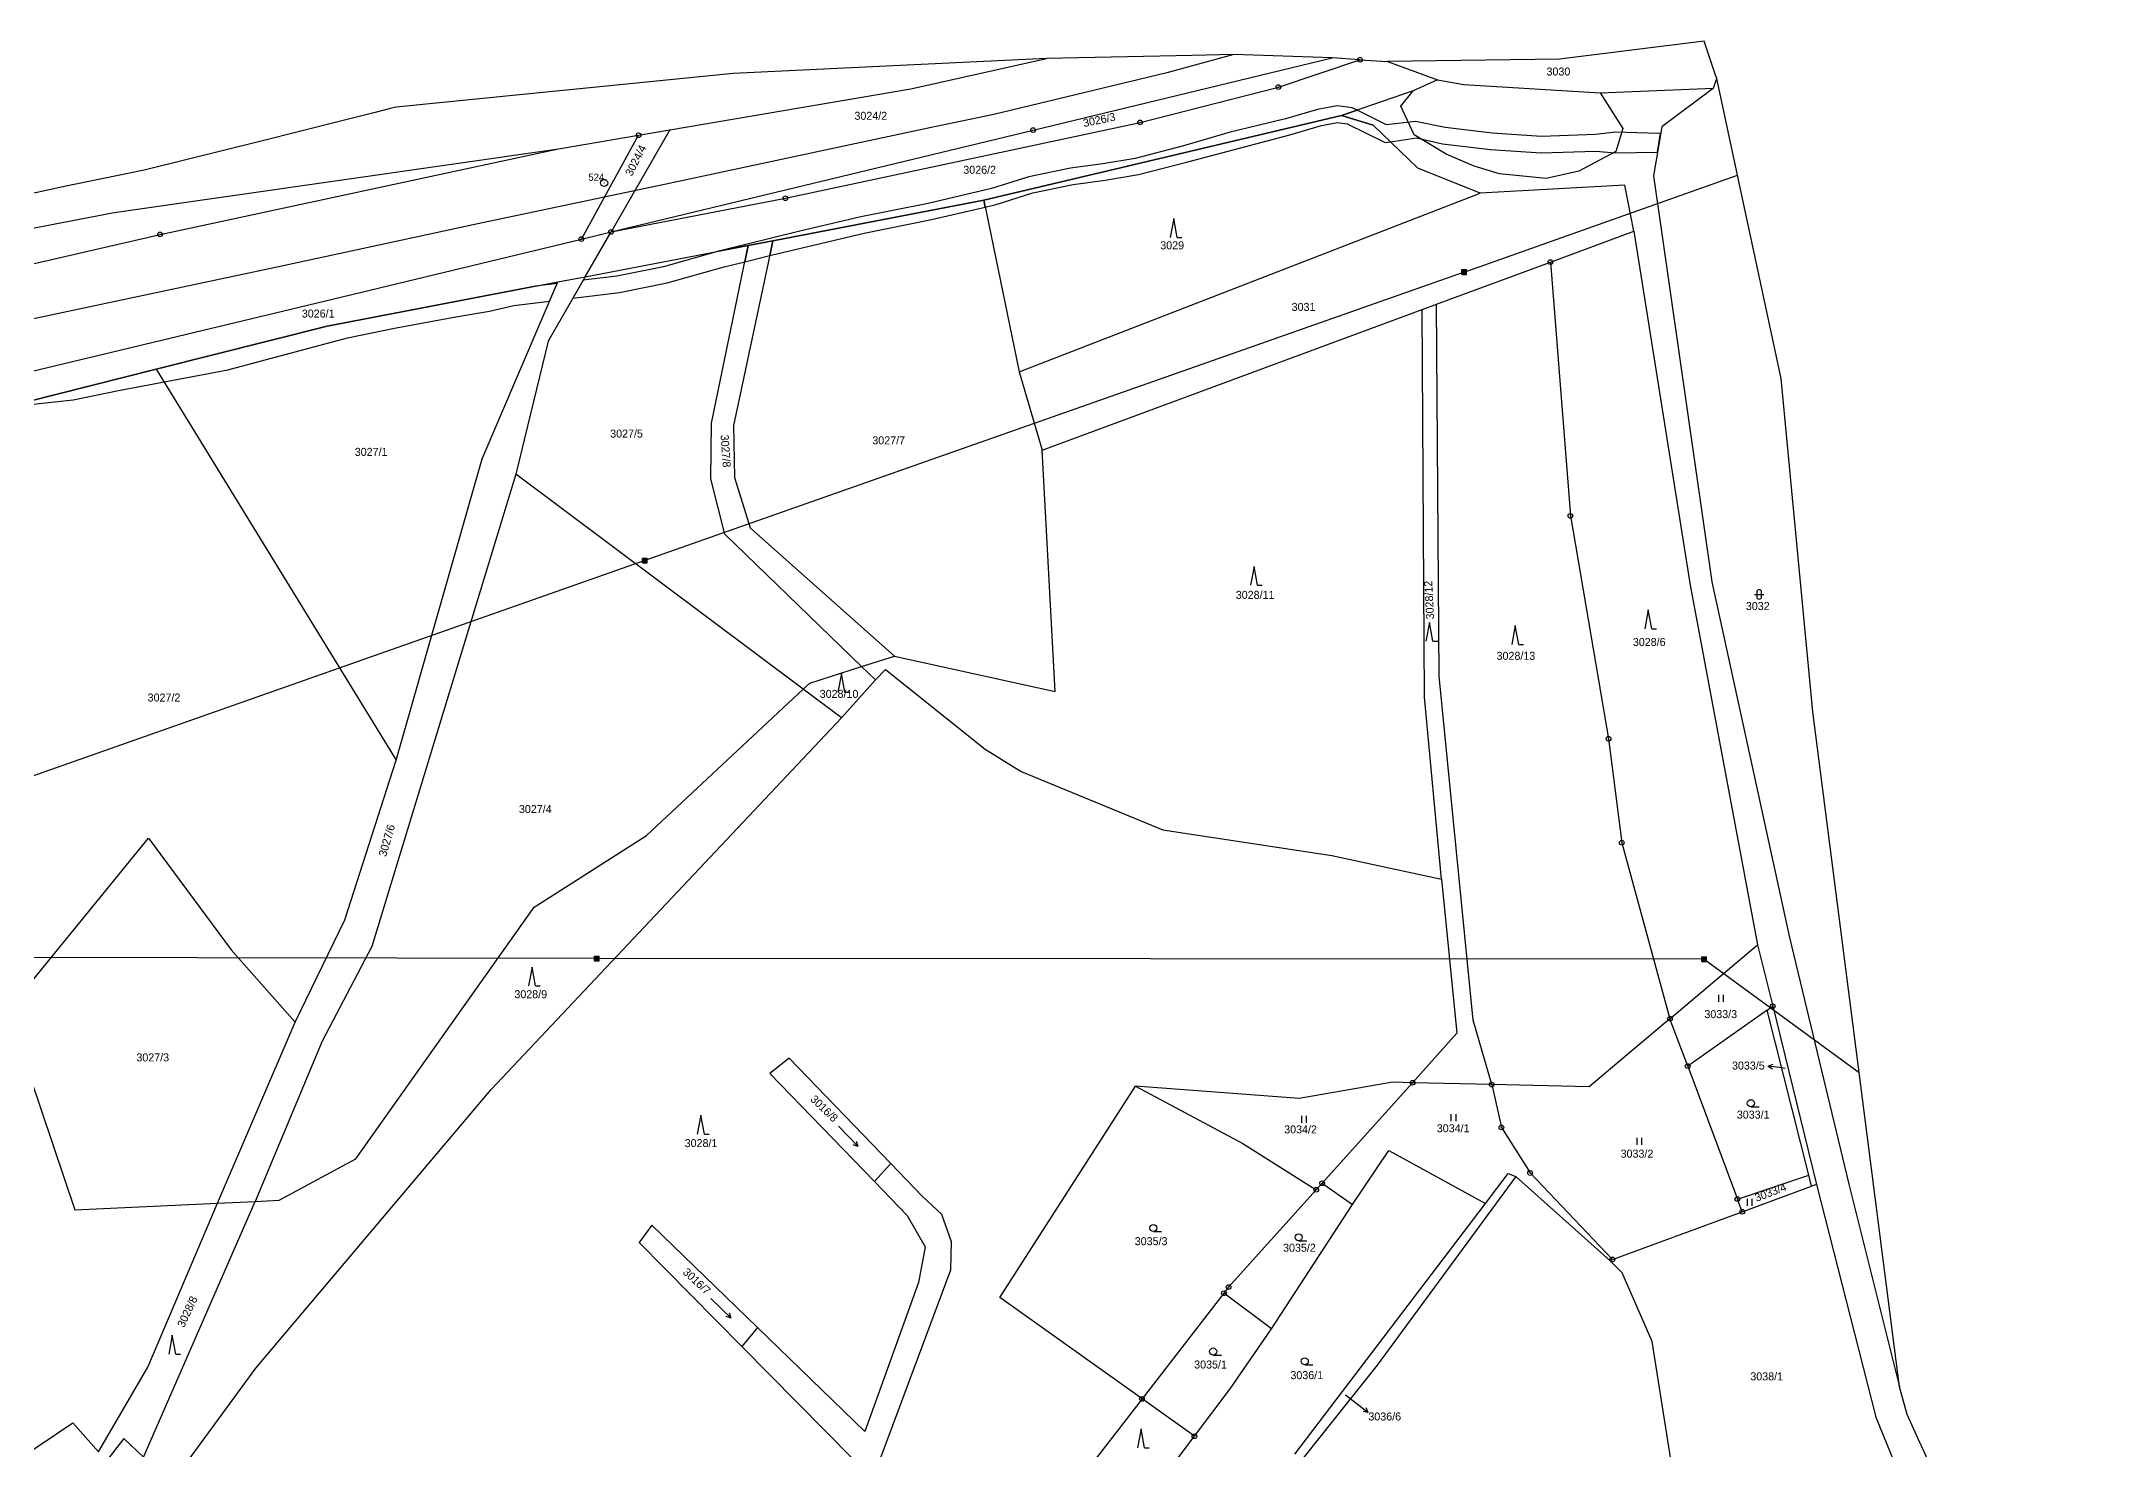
# Model space of a CAD drawing. Extents: x -784124 to -780570, y -980818 to -976926.
# Drawn here: x -782763.3 to -782324.4, y -977225.1 to -976925.9 of the extents above; entities that cross this region are included whole.
import ezdxf
from ezdxf.enums import TextEntityAlignment as Align

# ---------------------------------------------------------------- set-up
doc = ezdxf.new("R2010")
doc.units = 0
doc.header["$LTSCALE"] = 3.138375
doc.header["$MEASUREMENT"] = 0
for name, pattern in [('0_051C', [0]), ('0_205_2', [0]), ('2_6_59_2', [0])]:
    doc.linetypes.add(name, pattern=pattern)
for name, color, linetype in [('101', 1, 'CONTINUOUS'), ('1016', 1, 'CONTINUOUS'), ('1029', 1, 'CONTINUOUS'), ('105', 1, 'CONTINUOUS'), ('18', 1, 'CONTINUOUS'), ('20500', 1, 'CONTINUOUS'), ('20502', 1, 'CONTINUOUS'), ('21800', 1, 'CONTINUOUS'), ('21900', 1, 'CONTINUOUS'), ('21999', 1, 'CONTINUOUS'), ('23700', 1, 'CONTINUOUS'), ('304', 1, 'CONTINUOUS'), ('306', 1, 'CONTINUOUS'), ('308', 1, 'CONTINUOUS'), ('316', 1, 'CONTINUOUS'), ('50100', 1, 'CONTINUOUS'), ('602', 1, 'CONTINUOUS'), ('60502', 1, 'CONTINUOUS'), ('802', 1, 'CONTINUOUS')]:
    doc.layers.add(name, color=color, linetype=linetype)

# ---------------------------------------------------------------- blocks, each defined once
blk = doc.blocks.new('1029$1')
at = {"layer": '1029', "color": 6, "linetype": 'Continuous'}
for p, q in [((0, 3), (-0.5, 2)), ((0, 0), (0, 3)), ((0, 3), (0.5, 2))]:
    blk.add_line(p, q, dxfattribs=at)
blk = doc.blocks.new('3_08$6')
at = {"layer": '308', "color": 255, "linetype": 'Continuous'}
for p, q in [((0, 4), (-0.75, 0)), ((0.75, 0), (0, 4)), ((0.75, 0), (1.75, 0))]:
    blk.add_line(p, q, dxfattribs=at)
blk = doc.blocks.new('3_16$5')
at = {"layer": '316', "color": 255, "linetype": 'Continuous'}
for p, q in [((-1, 1), (1, 1)), ((-0.5, 1.5), (-0.5, 0.5)), ((0.5, 0.5), (0.5, 1.5))]:
    blk.add_line(p, q, dxfattribs=at)
for centre, start, end in [((0, 1.5), 0, 180), ((0, 0.5), 180, 359.9879)]:
    blk.add_arc(centre, 0.5, start, end, dxfattribs=at)
blk = doc.blocks.new('3_06$4')
at = {"layer": '306', "color": 255, "linetype": 'Continuous'}
for p, q in [((-0.51, 0), (-0.51, 1.5)), ((0.49, 0), (0.49, 1.5))]:
    blk.add_line(p, q, dxfattribs=at)
blk = doc.blocks.new('3_04$3')
at = {"layer": '304', "color": 255, "linetype": 'Continuous'}
blk.add_line((0.01, 0), (1.76, 0), dxfattribs=at)
blk.add_circle((0.01, 0.75), 0.75, dxfattribs=at)
blk = doc.blocks.new('8_02$7')
at = {"layer": '802', "color": 255, "linetype": 'Continuous'}
for p, q in [((3.02, -0.01), (2.04, 0.49)), ((-2.98, -0.01), (3.02, -0.01)), ((3.02, -0.01), (2.04, -0.51))]:
    blk.add_line(p, q, dxfattribs=at)
blk = doc.blocks.new('1_01$18')
at = {"layer": '101', "color": 3, "linetype": 'Continuous'}
for radius in [0.75, 0.03]:
    blk.add_circle((0, 0), radius, dxfattribs=at)
blk = doc.blocks.new('6_02$22')
at = {"layer": '602', "color": 255, "linetype": 'Continuous'}
for p, q in [((-0.5, 0.5), (0.5, 0.5)), ((-0.5, -0.5), (-0.5, 0.5)), ((-0.5, 0.3), (0.5, 0.3)), ((-0.5, 0.1), (0.5, 0.1)), ((-0.3, -0.5), (-0.3, 0.5)), ((-0.1, -0.5), (-0.1, 0.5)), ((0.1, -0.5), (0.1, 0.5)), ((0.3, -0.5), (0.3, 0.5)), ((0.5, -0.5), (0.5, 0.5)), ((-0.5, -0.1), (0.5, -0.1)), ((-0.5, -0.3), (0.5, -0.3)), ((-0.5, -0.5), (0.5, -0.5))]:
    blk.add_line(p, q, dxfattribs=at)
blk = doc.blocks.new('1_05$19')
at = {"layer": '105', "color": 3, "linetype": 'Continuous'}
for radius in [0.5, 0.0303]:
    blk.add_circle((0, 0), radius, dxfattribs=at)

msp = doc.modelspace()

# ---------------------------------------------------------------- linework, layer by layer
at = {"layer": '1029', "color": 255, "linetype": 'Continuous'}
for p, q in [((-782392.73, -977144.06), (-782393.37, -977143.97)), ((-782486.15, -977213.43), (-782483.67, -977215.33))]:
    msp.add_line(p, q, dxfattribs=at)
at = {"layer": '20500', "color": 3, "linetype": 'Continuous'}
for p, q in [((-782483.09, -976929.76), (-782489.01, -976929.36)), ((-782483.09, -976929.76), (-782477.24, -976930.16)), ((-782402.88, -976954.28), (-782407.27, -976933.79)), ((-782687.87, -976939.85), (-782689.1, -976940.16)), ((-782699.67, -976942.82), (-782716.55, -976947.07)), ((-782692.88, -976941.11), (-782699.67, -976942.82)), ((-782689.1, -976940.16), (-782692.88, -976941.11)), ((-782741.41, -976953.25), (-782758.7, -976956.76)), ((-782366.8, -977217.61), (-782368.44, -977211.73)), ((-782364.09, -977223.55), (-782366.8, -977217.61))]:
    msp.add_line(p, q, dxfattribs=at)
for points in [[(-782407.27, -976933.79), (-782407.58, -976932.87), (-782409.96, -976925.86)], [(-782489.01, -976929.36), (-782509.89, -976928.65), (-782518.76, -976928.84)], [(-782324.42, -977303.58), (-782357.47, -977237.91), (-782364.09, -977223.55)]]:
    msp.add_lwpolyline(points, dxfattribs=at)
at = {"layer": '20502', "color": 3, "linetype": '0_205_2'}
for p, q in [((-782409.96, -976925.86), (-782440.68, -976929.65)), ((-782518.76, -976928.84), (-782549.71, -976929.52)), ((-782440.68, -976929.65), (-782477.24, -976930.16)), ((-782716.55, -976947.07), (-782741.41, -976953.25)), ((-782758.7, -976956.76), (-782809.08, -976967.8))]:
    msp.add_line(p, q, dxfattribs=at)
for points in [[(-782549.71, -976929.52), (-782616.28, -976932.71), (-782687.87, -976939.85)], [(-782386.86, -977068.3), (-782393.62, -976997.51), (-782402.88, -976954.28)], [(-782368.44, -977211.73), (-782377.02, -977144.95), (-782386.86, -977068.3)]]:
    msp.add_lwpolyline(points, dxfattribs=at)
at = {"layer": '21800', "color": 255, "linetype": 'Continuous'}
for p, q in [((-782474.38, -976939.65), (-782471.77, -976936.4)), ((-782471.53, -976945.76), (-782474.38, -976939.65)), ((-782432.02, -976936.81), (-782427.23, -976944.35)), ((-782464.75, -976949.85), (-782471.53, -976945.76)), ((-782427.23, -976944.35), (-782428.72, -976949.29)), ((-782458.79, -976952.38), (-782464.75, -976949.85)), ((-782453.4, -976954.01), (-782458.79, -976952.38)), ((-782428.72, -976949.29), (-782436.57, -976953.48)), ((-782443.51, -976955.02), (-782453.4, -976954.01)), ((-782436.57, -976953.48), (-782443.51, -976955.02))]:
    msp.add_line(p, q, dxfattribs=at)
at = {"layer": '21900', "color": 3, "linetype": 'Continuous'}
for p, q in [((-782500.42, -976935.6), (-782483.09, -976929.76)), ((-782477.24, -976930.16), (-782466.6, -976934.02)), ((-782407.97, -976935.82), (-782407.27, -976933.79)), ((-782486.98, -976941.61), (-782563.03, -976959.64)), ((-782653.38, -976948.73), (-782636.36, -976945.83)), ((-782648.49, -976967.87), (-782636.36, -976945.83)), ((-782629.69, -976944.69), (-782642.18, -976966.35)), ((-782636.36, -976945.83), (-782629.69, -976944.69)), ((-782607.8, -976968.22), (-782563.03, -976959.64)), ((-782563.03, -976959.64), (-782555.5, -976996.09)), ((-782555.5, -976996.09), (-782457.56, -976958.11)), ((-782442.6, -976972.75), (-782424.9, -976966.2)), ((-782648.49, -976967.87), (-782642.18, -976966.35)), ((-782647.67, -976975.87), (-782613.06, -976969.23)), ((-782613.06, -976969.23), (-782607.8, -976968.22)), ((-782466.83, -976981.71), (-782442.6, -976972.75)), ((-782653.53, -976976.99), (-782647.67, -976975.87)), ((-782550.6, -977012.69), (-782469.87, -976982.83)), ((-782469.87, -976982.83), (-782466.83, -976981.71)), ((-782766.35, -977002.47), (-782738.82, -976995.53)), ((-782555.5, -976996.09), (-782550.6, -977012.69)), ((-782588.98, -977058.69), (-782581.96, -977056.45)), ((-782417.22, -977133.5), (-782398.61, -977117.79)), ((-782396.54, -977131.67), (-782413.45, -977143.56)), ((-782396.54, -977131.67), (-782395.39, -977130.86)), ((-782387.73, -977166.72), (-782396.54, -977131.67)), ((-782413.45, -977143.56), (-782417.22, -977133.5)), ((-782413.45, -977143.56), (-782402.87, -977171.82)), ((-782471.91, -977147.11), (-782491.12, -977168.46)), ((-782455.09, -977147.51), (-782471.91, -977147.11)), ((-782456.42, -977172.77), (-782451.58, -977166.41)), ((-782451.58, -977166.41), (-782449.97, -977167)), ((-782430.01, -977184.86), (-782449.97, -977167)), ((-782402.87, -977171.82), (-782387.73, -977166.72)), ((-782387.11, -977169.09), (-782387.73, -977166.72)), ((-782725.83, -977172.7), (-782717.8, -977172.32)), ((-782492.37, -977169.84), (-782491.12, -977168.46)), ((-782491.12, -977168.46), (-782484.69, -977172.98)), ((-782401.86, -977174.51), (-782402.87, -977171.82)), ((-782401.86, -977174.51), (-782387.11, -977169.09)), ((-782501.86, -977199.39), (-782484.69, -977172.98)), ((-782496.94, -977225.99), (-782456.42, -977172.77)), ((-782429.43, -977184.65), (-782401.86, -977174.51)), ((-782511.99, -977191.83), (-782529.37, -977214.28)), ((-782501.86, -977199.39), (-782511.99, -977191.83)), ((-782510.65, -977212.11), (-782501.86, -977199.39)), ((-782529.37, -977214.28), (-782542.71, -977231.54)), ((-782518.24, -977222.21), (-782529.37, -977214.28)), ((-782518.24, -977222.21), (-782510.65, -977212.11)), ((-782530.37, -977238.23), (-782518.24, -977222.21))]:
    msp.add_line(p, q, dxfattribs=at)
for points in [[(-782642.18, -976966.35), (-782552.52, -976944.72), (-782489.01, -976929.36)], [(-782629.69, -976944.69), (-782578.54, -976935.98), (-782549.71, -976929.52)], [(-782466.6, -976934.02), (-782471.77, -976936.4), (-782486.98, -976941.61)], [(-782466.6, -976934.02), (-782461, -976935.06), (-782432.02, -976936.81), (-782407.97, -976935.82)], [(-782642.18, -976966.35), (-782605.16, -976959.2), (-782529.81, -976943.1), (-782500.42, -976935.6)], [(-782407.97, -976935.82), (-782418.96, -976944.02), (-782420.71, -976954.42), (-782408.29, -977040.67), (-782391.81, -977116.28), (-782379.22, -977168.69), (-782368.44, -977211.73)], [(-782457.56, -976958.11), (-782470.75, -976952.81), (-782480.28, -976943.66), (-782486.98, -976941.61)], [(-782890.71, -977003.53), (-782830.98, -976982.43), (-782806.46, -976974.65), (-782781.34, -976968.7), (-782747.8, -976962.26), (-782653.38, -976948.73)], [(-782890.71, -977003.53), (-782820.48, -976985.89), (-782738.03, -976966.9), (-782653.38, -976948.73)], [(-782424.9, -976966.2), (-782426.83, -976956.44), (-782457.56, -976958.11)], [(-782424.9, -976966.2), (-782412.94, -977041.38), (-782398.61, -977117.79)], [(-782767.28, -976996.4), (-782703.17, -976981.06), (-782648.49, -976967.87)], [(-782442.6, -976972.75), (-782438.38, -977026.7), (-782430.26, -977074.02), (-782427.45, -977096.12), (-782417.22, -977133.5)], [(-782738.82, -976995.53), (-782702.5, -976986.38), (-782653.53, -976976.99)], [(-782581.96, -977056.45), (-782547.87, -977064), (-782550.6, -977012.69)], [(-782601.35, -977063.47), (-782600, -977062.21), (-782588.98, -977058.69)], [(-782717.8, -977172.32), (-782712.75, -977172.08), (-782696.45, -977163.25), (-782658.52, -977109.79), (-782634.66, -977094.56), (-782601.35, -977063.47)], [(-782770.38, -977131.81), (-782756.15, -977174.13), (-782725.83, -977172.7)], [(-782417.22, -977133.5), (-782434.4, -977148), (-782455.09, -977147.51)], [(-782582.76, -977164.29), (-782604.38, -977141.88), (-782608.49, -977145.16), (-782586.25, -977168.12)], [(-782529.37, -977214.28), (-782559.63, -977192.73), (-782530.76, -977147.84)], [(-782471.91, -977147.11), (-782476.11, -977147.01), (-782495.98, -977150.46), (-782530.76, -977147.84)], [(-782530.76, -977147.84), (-782507.97, -977160.01), (-782492.37, -977169.84)], [(-782455.09, -977147.51), (-782453.03, -977156.59), (-782446.93, -977166.28), (-782429.43, -977184.65)], [(-782484.69, -977172.98), (-782476.95, -977161.52), (-782456.42, -977172.77)], [(-782649.28, -977305.22), (-782631.62, -977314.04), (-782625.16, -977314.92), (-782619.44, -977312.79), (-782614.77, -977307.45), (-782585.95, -977229.58), (-782570.03, -977186.89), (-782569.84, -977180.91), (-782571.91, -977175.1), (-782576.12, -977171.17), (-782582.76, -977164.29)], [(-782586.25, -977168.12), (-782579.3, -977175.29), (-782575.48, -977181.95), (-782576.86, -977189.57), (-782588.31, -977221.17), (-782611.09, -977199.09)], [(-782449.97, -977167), (-782479.41, -977207.13), (-782504.32, -977238.43)], [(-782492.37, -977169.84), (-782510.98, -977190.52), (-782511.99, -977191.83)], [(-782386.05, -977168.7), (-782373.5, -977218.18), (-782364.28, -977240.72)], [(-782611.09, -977199.09), (-782633.53, -977177.34), (-782636.25, -977181.05), (-782614.43, -977203.13)], [(-782416.11, -977232.96), (-782421.01, -977202.08), (-782427.37, -977187.47), (-782430.01, -977184.86)], [(-782614.43, -977203.13), (-782590.77, -977227.08), (-782618.42, -977303.83), (-782622.74, -977308.1), (-782628.66, -977309.22), (-782662.85, -977292.46)], [(-782832.25, -977375.99), (-782793.83, -977314.04), (-782793.1, -977311.12), (-782793.52, -977297.54), (-782804.77, -977260.91), (-782802.2, -977245.83), (-782779.36, -977234.65), (-782756.58, -977219.38), (-782751.1, -977225.53)], [(-782741.55, -977226.66), (-782745.69, -977222.66), (-782749.38, -977227.46)]]:
    msp.add_lwpolyline(points, dxfattribs=at)
at = {"layer": '21999', "color": 3, "linetype": 'Continuous'}
for p, q in [((-782647.67, -976975.87), (-782642.18, -976966.35)), ((-782738.82, -976995.53), (-782687.86, -977078.59)), ((-782601.35, -977063.47), (-782662.47, -977017.79)), ((-782593.21, -977069.55), (-782586.05, -977061.52)), ((-782586.05, -977061.52), (-782588.98, -977058.69)), ((-782593.21, -977069.55), (-782601.35, -977063.47)), ((-782398.61, -977117.79), (-782395.39, -977130.86)), ((-782395.39, -977130.86), (-782386.05, -977168.7)), ((-782725.83, -977172.7), (-782709.29, -977134.23)), ((-782582.76, -977164.29), (-782586.25, -977168.12)), ((-782741.55, -977226.66), (-782717.8, -977172.32)), ((-782386.05, -977168.7), (-782387.11, -977169.09)), ((-782430.01, -977184.86), (-782429.43, -977184.65)), ((-782611.09, -977199.09), (-782614.43, -977203.13))]:
    msp.add_line(p, q, dxfattribs=at)
for points in [[(-782588.98, -977058.69), (-782618.06, -977030.56), (-782620.98, -977018.78), (-782620.87, -977006.96), (-782613.06, -976969.23)], [(-782607.8, -976968.22), (-782616.2, -977007.51), (-782615.94, -977018.5), (-782612.66, -977029.24), (-782581.96, -977056.45)], [(-782687.86, -977078.59), (-782669.57, -977014.57), (-782653.53, -976976.99)], [(-782647.67, -976975.87), (-782655.56, -976989.56), (-782662.47, -977017.79)], [(-782465.79, -977103.84), (-782469.38, -977065.19), (-782469.87, -976982.83)], [(-782455.09, -977147.51), (-782459.03, -977133.81), (-782466.27, -977060.73), (-782466.83, -976981.71)], [(-782662.47, -977017.79), (-782693.02, -977118.14), (-782703.61, -977138.28), (-782717.8, -977172.32)], [(-782586.05, -977061.52), (-782583.87, -977059.33), (-782562.74, -977076.23), (-782555.04, -977081), (-782524.99, -977093.4), (-782489.04, -977098.82), (-782465.79, -977103.84)], [(-782735.66, -977232.34), (-782717.7, -977207.78), (-782667.67, -977148.53), (-782593.21, -977069.55)], [(-782709.29, -977134.23), (-782698.76, -977112.53), (-782687.86, -977078.59)], [(-782770.38, -977131.81), (-782740.48, -977095.13), (-782722.94, -977118.87), (-782709.29, -977134.23)], [(-782465.79, -977103.84), (-782462.53, -977136.58), (-782471.91, -977147.11)], [(-782751.1, -977225.53), (-782740.65, -977207.5), (-782725.83, -977172.7)]]:
    msp.add_lwpolyline(points, dxfattribs=at)
at = {"layer": '23700', "color": 255, "linetype": '0_051C'}
for points in [[(-782619.12, -976970.39), (-782613.06, -976969.23), (-782607.8, -976968.22), (-782563.03, -976959.64), (-782486.98, -976941.61), (-782483.7, -976940.49), (-782484.77, -976939.96), (-782487.92, -976939.55), (-782492.1, -976940.33), (-782498.87, -976942.34), (-782510.66, -976945.19), (-782520.56, -976948.05), (-782530.85, -976950.76), (-782537.71, -976951.89), (-782544.57, -976952.8), (-782553.45, -976954.63), (-782561.34, -976957.13), (-782574.83, -976960.33), (-782589.14, -976963.18), (-782602.4, -976966.3), (-782619.04, -976970.37), (-782619.12, -976970.39)], [(-782619.12, -976970.39), (-782613.06, -976969.23), (-782607.8, -976968.22), (-782563.03, -976959.64), (-782486.98, -976941.61), (-782483.7, -976940.49), (-782484.77, -976939.96), (-782487.92, -976939.55), (-782492.1, -976940.33), (-782498.87, -976942.34), (-782510.66, -976945.19), (-782520.56, -976948.05), (-782530.85, -976950.76), (-782537.71, -976951.89), (-782544.57, -976952.8), (-782553.45, -976954.63), (-782561.34, -976957.13), (-782574.83, -976960.33), (-782589.14, -976963.18), (-782602.4, -976966.3), (-782619.04, -976970.37), (-782619.12, -976970.39)], [(-782563.03, -976959.64), (-782562.74, -976961.06), (-782560.4, -976960.51), (-782552.57, -976958.03), (-782543.99, -976956.26), (-782537.19, -976955.35), (-782530.11, -976954.18), (-782519.62, -976951.43), (-782497.95, -976945.72), (-782491.28, -976943.73), (-782487.82, -976943.09), (-782485.79, -976943.36), (-782477.7, -976947.33), (-782476.62, -976947.18), (-782480.28, -976943.66), (-782486.98, -976941.61), (-782563.03, -976959.64)], [(-782477.41, -976943.58), (-782483.7, -976940.49), (-782486.98, -976941.61), (-782480.28, -976943.66), (-782476.62, -976947.18), (-782471.09, -976946.39), (-782465.54, -976947.61), (-782455.33, -976948.85), (-782444.56, -976949.58), (-782432.95, -976949.17), (-782428.86, -976949.52), (-782419.87, -976949.4), (-782419.19, -976945.39), (-782419.68, -976945.48), (-782428.82, -976945.14), (-782433.06, -976945.67), (-782444.5, -976946.08), (-782454.99, -976945.37), (-782464.96, -976944.15), (-782471.26, -976942.88), (-782477.41, -976943.58)], [(-782483.7, -976940.49), (-782486.98, -976941.61), (-782480.28, -976943.66), (-782476.62, -976947.18), (-782471.09, -976946.39), (-782465.54, -976947.61), (-782455.33, -976948.85), (-782444.56, -976949.58), (-782432.95, -976949.17), (-782428.86, -976949.52), (-782419.87, -976949.4), (-782419.19, -976945.39), (-782419.68, -976945.48), (-782428.82, -976945.14), (-782433.06, -976945.67), (-782444.5, -976946.08), (-782454.99, -976945.37), (-782464.96, -976944.15), (-782471.26, -976942.88), (-782477.41, -976943.58), (-782483.7, -976940.49)], [(-782588.4, -976966.6), (-782574.09, -976963.75), (-782562.74, -976961.06), (-782563.03, -976959.64), (-782607.8, -976968.22), (-782608.48, -976971.39), (-782601.58, -976969.7), (-782588.4, -976966.6)], [(-782648.11, -976976.63), (-782650.31, -976980.44), (-782640.41, -976979.2), (-782630.26, -976977.15), (-782618.16, -976973.75), (-782613.77, -976972.68), (-782613.06, -976969.23), (-782619.12, -976970.39), (-782631.08, -976973.75), (-782640.97, -976975.74), (-782648.11, -976976.63)], [(-782648.11, -976976.63), (-782650.31, -976980.44), (-782640.41, -976979.2), (-782630.26, -976977.15), (-782618.16, -976973.75), (-782613.77, -976972.68), (-782613.06, -976969.23), (-782619.12, -976970.39), (-782631.08, -976973.75), (-782640.97, -976975.74), (-782648.11, -976976.63)], [(-782608.48, -976971.39), (-782607.8, -976968.22), (-782613.06, -976969.23), (-782613.77, -976972.68), (-782608.48, -976971.39)], [(-782613.06, -976969.23), (-782613.77, -976972.68), (-782608.48, -976971.39), (-782607.8, -976968.22), (-782613.06, -976969.23)], [(-782766.35, -977002.47), (-782766.33, -977003.12), (-782756.52, -977002.03), (-782746.89, -977000.02), (-782723.64, -976995.64), (-782709.32, -976991.8), (-782698.18, -976988.88), (-782688.21, -976986.83), (-782675.16, -976984.39), (-782668.03, -976983.19), (-782662.88, -976982), (-782655.27, -976981.06), (-782653.68, -976977.33), (-782658.24, -976977.89), (-782702.5, -976986.38), (-782738.82, -976995.53), (-782766.35, -977002.47)]]:
    msp.add_lwpolyline(points, close=True, dxfattribs=at)
at = {"layer": '50100', "color": 255, "linetype": 'Continuous'}
for p, q in [((-782509.89, -976928.65), (-782524.08, -976932.57)), ((-782524.08, -976932.57), (-782560.88, -976941.41)), ((-782574.85, -976944.32), (-782629.84, -976956.04)), ((-782560.88, -976941.41), (-782574.85, -976944.32)), ((-782629.84, -976956.04), (-782670.54, -976964.66)), ((-782670.54, -976964.66), (-782713.53, -976973.9)), ((-782713.53, -976973.9), (-782762.26, -976984.26)), ((-782762.26, -976984.26), (-782799.85, -976992.31))]:
    msp.add_line(p, q, dxfattribs=at)
at = {"layer": '60502', "color": 255, "linetype": '2_6_59_2'}
for p, q in [((-782460.95, -976974.87), (-782402.88, -976954.28)), ((-782460.95, -976974.87), (-782635.05, -977036.13)), ((-782635.05, -977036.13), (-782773.05, -977084.75)), ((-782645.24, -977120.7), (-782797.93, -977120.5)), ((-782409.97, -977120.86), (-782645.24, -977120.7)), ((-782409.97, -977120.86), (-782377.02, -977144.95))]:
    msp.add_line(p, q, dxfattribs=at)

# ---------------------------------------------------------------- block references
at = {"layer": '101', "color": 0, "linetype": 'ByBlock'}
msp.add_blockref('1_01$18', (-782643.67, -976955.94), dxfattribs=at)
at = {"layer": '1029', "color": 0, "linetype": 'ByBlock'}
for p, rotation in [((-782393.37, -977143.97), 82), ((-782483.67, -977215.33), 232)]:
    msp.add_blockref('1029$1', p, dxfattribs=dict(at, rotation=rotation))
at = {"layer": '105', "color": 0, "linetype": 'ByBlock'}
for p in [(-782483.09, -976929.76), (-782500.42, -976935.6), (-782552.52, -976944.72), (-782529.81, -976943.1), (-782636.36, -976945.83), (-782605.16, -976959.2), (-782642.18, -976966.35), (-782738.03, -976966.9), (-782648.49, -976967.87), (-782442.6, -976972.75), (-782438.38, -977026.7), (-782430.26, -977074.02), (-782427.45, -977096.12), (-782417.22, -977133.5), (-782395.39, -977130.86), (-782413.45, -977143.56), (-782471.91, -977147.11), (-782455.09, -977147.51), (-782453.03, -977156.59), (-782491.12, -977168.46), (-782446.93, -977166.28), (-782492.37, -977169.84), (-782402.87, -977171.82), (-782401.86, -977174.51), (-782429.43, -977184.65), (-782510.98, -977190.52), (-782511.99, -977191.83), (-782529.37, -977214.28), (-782518.24, -977222.21)]:
    msp.add_blockref('1_05$19', p, dxfattribs=at)
at = {"layer": '304', "color": 0, "linetype": 'ByBlock'}
for p in [(-782400.04, -977152.21), (-782526.98, -977178.71), (-782496.12, -977180.69), (-782514.28, -977204.96), (-782494.82, -977207.03)]:
    msp.add_blockref('3_04$3', p, dxfattribs=at)
at = {"layer": '306', "color": 0, "linetype": 'ByBlock'}
for p in [(-782406.3, -977129.94), (-782494.94, -977155.64), (-782463.16, -977155.28), (-782423.66, -977160.29), (-782400.26, -977173.29)]:
    msp.add_blockref('3_06$4', p, dxfattribs=at)
at = {"layer": '308', "color": 0, "linetype": 'ByBlock'}
for p in [(-782522.65, -976967.53), (-782505.59, -977041.4), (-782468.32, -977053.32), (-782421.81, -977050.67), (-782450.09, -977053.99), (-782593.25, -977064.14), (-782658.99, -977126.55), (-782623.13, -977158.02), (-782735.44, -977204.74), (-782529.59, -977224.64)]:
    msp.add_blockref('3_08$6', p, dxfattribs=at)
at = {"layer": '316', "color": 0, "linetype": 'ByBlock'}
msp.add_blockref('3_16$5', (-782398.26, -977044.37), dxfattribs=at)
at = {"layer": '602', "color": 0, "linetype": 'ByBlock'}
for p in [(-782460.95, -976974.87), (-782635.05, -977036.13), (-782645.24, -977120.7), (-782409.97, -977120.86)]:
    msp.add_blockref('6_02$22', p, dxfattribs=at)
at = {"layer": '802', "color": 0, "linetype": 'ByBlock'}
for p, rotation in [((-782591.82, -977158.49), 314), ((-782618.84, -977195.02), 316)]:
    msp.add_blockref('8_02$7', p, dxfattribs=dict(at, rotation=rotation))

# ---------------------------------------------------------------- texts
at = {"layer": '1016', "color": 174, "linetype": 'Continuous'}
msp.add_text('524', height=1.5, dxfattribs=at).set_placement((-782643.67, -976955.94), align=Align.BOTTOM_RIGHT)
at = {"layer": '18', "color": 255, "linetype": 'Continuous'}
for s, p in [('3030', (-782443.44, -976933.64)), ('3024/2', (-782590.49, -976943.04)), ('3026/2', (-782567.36, -976954.51)), ('3029', (-782525.51, -976970.56)), ('3026/1', (-782707.91, -976985.06)), ('3031', (-782497.6, -976983.64)), ('3027/5', (-782642.39, -977010.56)), ('3027/7', (-782586.69, -977012)), ('3027/1', (-782696.66, -977014.44)), ('3028/11', (-782509.47, -977044.82)), ('3032', (-782401.09, -977047.2)), ('3028/6', (-782425.1, -977054.83)), ('3028/13', (-782454.05, -977057.77)), ('3027/2', (-782740.67, -977066.63)), ('3028/10', (-782597.87, -977065.85)), ('3027/4', (-782661.78, -977090.32)), ('3028/9', (-782662.74, -977129.66)), ('3033/3', (-782409.9, -977133.89)), ('3027/3', (-782743.06, -977143.08)), ('3033/1', (-782403.01, -977155.24)), ('3028/1', (-782626.56, -977161.29)), ('3034/2', (-782499.18, -977158.38)), ('3034/1', (-782466.76, -977158.14)), ('3033/2', (-782427.7, -977163.53)), ('3035/3', (-782530.93, -977182.13)), ('3035/2', (-782499.42, -977183.52)), ('3035/1', (-782518.31, -977208.33)), ('3036/1', (-782497.86, -977210.58))]:
    msp.add_text(s, height=1.7, dxfattribs=at).set_placement(p, align=Align.BOTTOM_LEFT)
for s, rotation, p in [('3026/3', 12, (-782538.2, -976943.88)), ('3024/4', 63, (-782635.76, -976951.79))]:
    msp.add_text(s, height=1.7, rotation=rotation, dxfattribs=at).set_placement(p, align=Align.BOTTOM_CENTER)
for s, rotation, p in [('3027/8', 274, (-782619.44, -977009.53)), ('3028/12', 93, (-782466.81, -977048.59)), ('3027/6', 74, (-782689.5, -977099.34)), ('3016/8', 316, (-782600.35, -977151.15)), ('3033/4', 21, (-782398.62, -977172.9)), ('3016/7', 317, (-782627.45, -977187.9)), ('3028/8', 65, (-782732.48, -977199.47))]:
    msp.add_text(s, height=1.7, rotation=rotation, dxfattribs=at).set_placement(p, align=Align.BOTTOM_LEFT)
msp.add_text('3033/5', height=1.7, dxfattribs=at).set_placement((-782397.08, -977143.46), align=Align.MIDDLE_RIGHT)
msp.add_text('3038/1', height=1.7, dxfattribs=at).set_placement((-782396.66, -977210.85), align=Align.BOTTOM_CENTER)
msp.add_text('3036/6', height=1.7, dxfattribs=at).set_placement((-782481.29, -977217.16), align=Align.TOP_LEFT)

doc.saveas('drawing.dxf')
